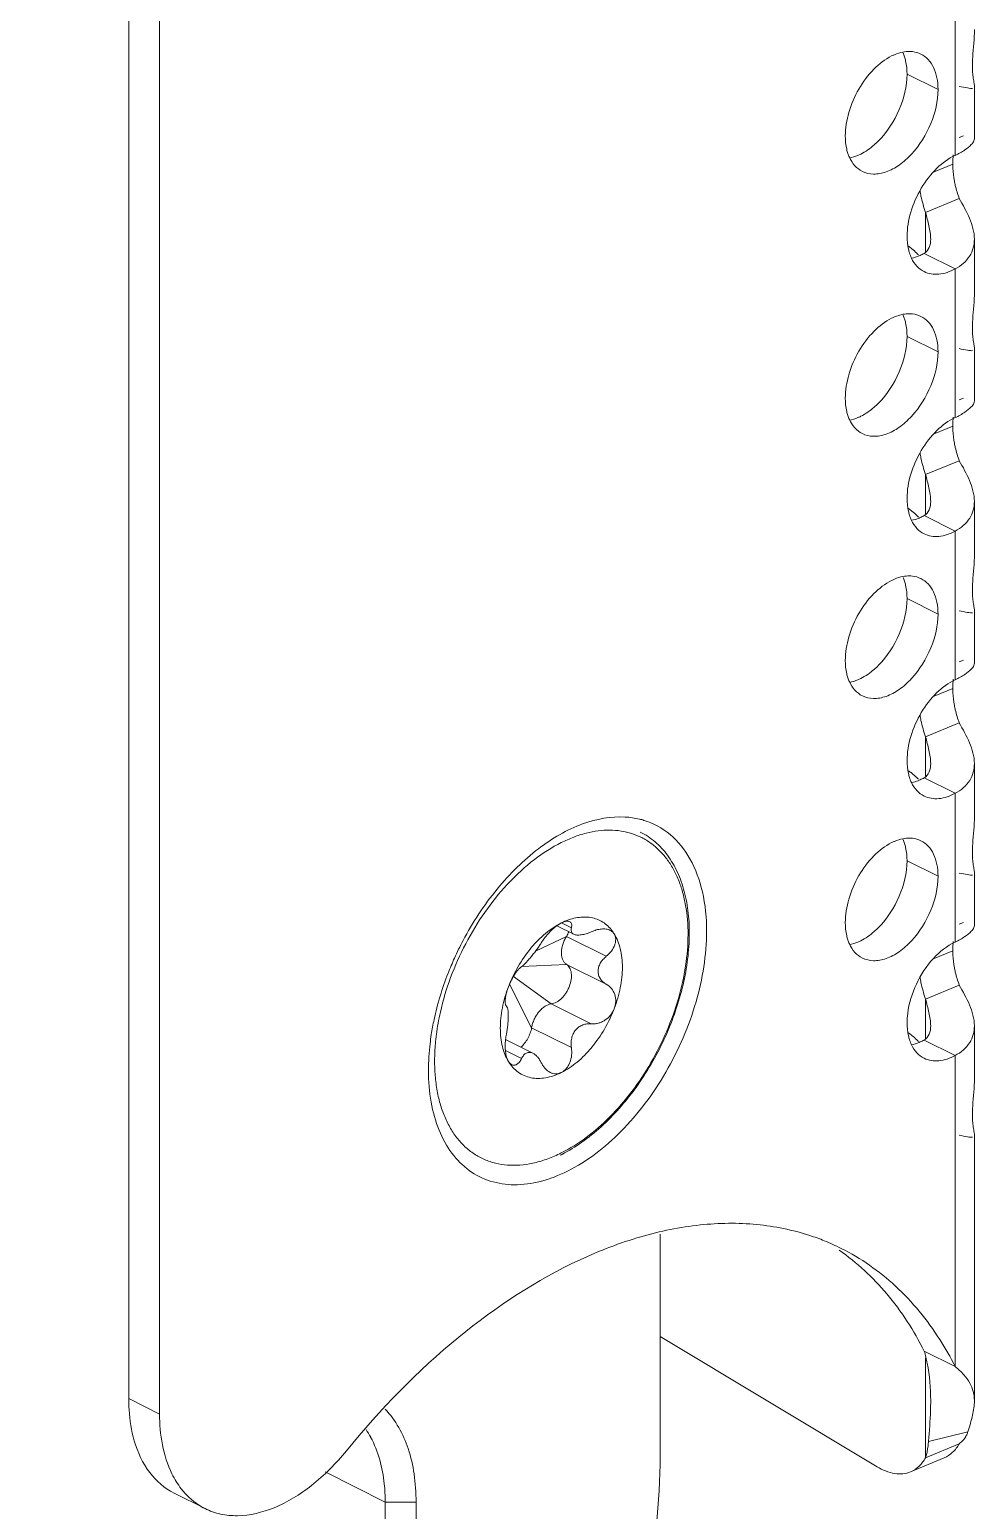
# Model space of a CAD drawing. Header units: millimetres. Extents: x 0 to 2524, y 0 to 1785.
# Drawn here: x 1696.23 to 1713.52, y 673.69 to 700.8 of the extents above; entities that cross this region are included whole.
import ezdxf

# ---------------------------------------------------------------- set-up
doc = ezdxf.new("R2010")
doc.units = ezdxf.units.MM
doc.header["$LTSCALE"] = 0.1
doc.layers.get('0').update_dxf_attribs({"lineweight": 13})

msp = doc.modelspace()

# ---------------------------------------------------------------- linework, layer by layer
for p, q in [((1698.041, 805.537), (1698.041, 675.741)), ((1698.606, 805.254), (1698.606, 675.458)), ((1713.169, 701.221), (1713.169, 698.498)), ((1712.855, 699.703), (1712.289, 699.986)), ((1713.521, 698.804), (1713.521, 699.768)), ((1713.322, 698.857), (1713.244, 698.825)), ((1712.786, 698.199), (1713.124, 698.34)), ((1712.628, 697.455), (1713.244, 697.71)), ((1712.628, 697.455), (1712.628, 696.734)), ((1713.521, 696.001), (1713.521, 696.964)), ((1712.604, 696.704), (1713.169, 696.421)), ((1713.169, 696.421), (1713.169, 693.698)), ((1712.855, 694.903), (1712.289, 695.186)), ((1713.521, 694.004), (1713.521, 694.968)), ((1713.322, 694.057), (1713.244, 694.025)), ((1712.786, 693.399), (1713.124, 693.54)), ((1712.628, 692.655), (1713.244, 692.91)), ((1712.628, 692.655), (1712.628, 691.934)), ((1713.521, 691.201), (1713.521, 692.164)), ((1712.604, 691.904), (1713.169, 691.621)), ((1713.169, 691.621), (1713.169, 688.898)), ((1712.855, 690.103), (1712.289, 690.386)), ((1713.521, 689.204), (1713.521, 690.168)), ((1713.322, 689.257), (1713.244, 689.225)), ((1712.786, 688.599), (1713.124, 688.74)), ((1712.628, 687.855), (1713.244, 688.11)), ((1712.628, 687.855), (1712.628, 687.134)), ((1713.521, 686.401), (1713.521, 687.364)), ((1712.604, 687.104), (1713.169, 686.821)), ((1713.169, 686.821), (1713.169, 684.098)), ((1712.855, 685.303), (1712.289, 685.586)), ((1713.521, 684.404), (1713.521, 685.368)), ((1705.965, 684.449), (1706.145, 684.359)), ((1713.322, 684.457), (1713.244, 684.425)), ((1705.488, 683.931), (1706.054, 684.201)), ((1705.879, 684.396), (1706.187, 684.242)), ((1706.783, 683.837), (1706.054, 684.201)), ((1712.786, 683.799), (1713.124, 683.94)), ((1705.234, 683.649), (1706.054, 683.69)), ((1706.783, 683.326), (1706.054, 683.69)), ((1705.084, 683.467), (1705.777, 682.966)), ((1705.012, 683.325), (1705.416, 682.53)), ((1712.628, 683.055), (1713.244, 683.31)), ((1706.507, 682.602), (1705.777, 682.966)), ((1712.628, 683.055), (1712.628, 682.334)), ((1713.521, 681.601), (1713.521, 682.564)), ((1704.939, 682.312), (1705.44, 682.062)), ((1706.145, 682.166), (1705.416, 682.53)), ((1712.604, 682.304), (1713.169, 682.021)), ((1704.936, 682.112), (1705.232, 681.964)), ((1713.169, 682.021), (1713.169, 676.328)), ((1713.521, 675.703), (1713.521, 680.568)), ((1707.77, 674.696), (1707.77, 678.749)), ((1707.77, 676.88), (1711.74, 674.493)), ((1712.604, 676.611), (1713.169, 676.328)), ((1712.628, 676.483), (1712.628, 674.658)), ((1698.606, 675.458), (1698.041, 675.741)), ((1713.401, 675.131), (1712.681, 674.957)), ((1712.628, 674.658), (1713.244, 674.914)), ((1712.354, 674.401), (1712.969, 674.657)), ((1702.736, 673.847), (1701.636, 674.397)), ((1698.872, 674.01), (1699.438, 673.727)), ((1703.302, 673.847), (1702.736, 673.847)), ((1702.736, 672.461), (1702.736, 673.847)), ((1703.302, 672.461), (1703.302, 673.847))]:
    msp.add_line(p, q)
for centre, radius, start, end in [((1711.545, 700.074), 0.734, 18.2197, 24.1204), ((1711.902, 698.765), 0.734, 198.2197, 204.1204), ((1711.673, 695.935), 1.106, 50.367, 54.3428), ((1712.169, 697.492), 0.899, 290.9566, 296.3225), ((1712.134, 697.564), 0.98, 296.2789, 298.6255), ((1711.545, 695.274), 0.734, 18.2197, 24.1204), ((1711.902, 693.965), 0.734, 198.2197, 204.1204), ((1711.673, 691.135), 1.106, 50.367, 54.3428), ((1712.169, 692.692), 0.899, 290.9566, 296.3225), ((1712.134, 692.764), 0.98, 296.2789, 298.6255), ((1711.545, 690.474), 0.734, 18.2197, 24.1204), ((1711.902, 689.165), 0.734, 198.2197, 204.1204), ((1711.673, 686.335), 1.106, 50.367, 54.3428), ((1712.169, 687.892), 0.899, 290.9566, 296.3225), ((1712.134, 687.964), 0.98, 296.2789, 298.6255), ((1711.545, 685.674), 0.734, 18.2197, 24.1204), ((1708.223, 682.136), 4.436, 136.8569, 137.2018), ((1708.203, 682.155), 4.409, 136.6491, 136.8567), ((1705.499, 684.543), 0.651, 328.357, 336.8503), ((1709.372, 681.372), 5.893, 152.1624, 155.6252), ((1711.902, 684.365), 0.734, 198.2197, 204.1204), ((1708.105, 681.831), 4.469, 167.2653, 172.6499), ((1708.422, 681.653), 4.9, 167.9169, 171.1683), ((1707.766, 681.88), 4.127, 172.7272, 173.6698), ((1706.042, 682.184), 1.11, 168.1543, 173.3631), ((1711.673, 681.535), 1.106, 50.367, 54.3428), ((1712.169, 683.092), 0.899, 290.9566, 296.3225), ((1712.134, 683.164), 0.98, 296.2789, 298.6255), ((1704.792, 682.575), 2.612, 295.7587, 296.5663), ((1704.711, 682.653), 2.748, 296.5666, 297.3727), ((1709.181, 674.676), 4.263, 68.0665, 71.8701), ((1709.2, 674.724), 4.211, 63.4471, 68.0639), ((1708.048, 673.737), 5.74, 26.831, 32.542), ((1701.024, 674.247), 1.647, 28.5922, 34.2313)]:
    msp.add_arc(centre, radius, start, end)
for points, knots in [([(1713.486, 700.14), (1713.486, 700.192), (1713.495, 700.413), (1713.521, 700.633), (1713.521, 700.801)], [0, 0, 0, 0, 0.237193, 1, 1, 1, 1]), ([(1711.158, 698.854), (1711.158, 698.999), (1711.208, 699.3), (1711.389, 699.719), (1711.655, 700.077), (1711.886, 700.257), (1712.006, 700.318)], [0, 0, 0, 0, 0.246793, 0.511785, 0.770324, 1, 1, 1, 1]), ([(1712.006, 700.318), (1712.024, 700.326), (1712.09, 700.357), (1712.161, 700.38), (1712.214, 700.39)], [0, 0, 0, 0, 0.262139, 1, 1, 1, 1]), ([(1712.242, 700.304), (1712.25, 700.28), (1712.279, 700.176), (1712.289, 700.068), (1712.289, 699.986)], [0, 0, 0, 0, 0.236044, 1, 1, 1, 1]), ([(1712.331, 700.401), (1712.35, 700.401), (1712.423, 700.396), (1712.495, 700.376), (1712.543, 700.352)], [0, 0, 0, 0, 0.258002, 1, 1, 1, 1]), ([(1712.543, 700.352), (1712.592, 700.327), (1712.685, 700.257), (1712.784, 700.105), (1712.843, 699.914), (1712.855, 699.776), (1712.855, 699.703)], [0, 0, 0, 0, 0.217068, 0.45034, 0.710765, 1, 1, 1, 1]), ([(1712.289, 699.986), (1712.289, 699.764), (1712.178, 699.313), (1711.927, 698.926), (1711.765, 698.764)], [0, 0, 0, 0, 0.491316, 1, 1, 1, 1]), ([(1713.497, 699.941), (1713.495, 699.956), (1713.488, 700.022), (1713.486, 700.088), (1713.486, 700.14)], [0, 0, 0, 0, 0.219661, 1, 1, 1, 1]), ([(1713.521, 699.768), (1713.521, 699.79), (1713.51, 699.848), (1713.501, 699.905), (1713.497, 699.941)], [0, 0, 0, 0, 0.382509, 1, 1, 1, 1]), ([(1712.855, 699.703), (1712.855, 699.491), (1712.752, 699.059), (1712.466, 698.596), (1712.159, 698.318), (1711.92, 698.188), (1711.682, 698.14), (1711.532, 698.174), (1711.47, 698.205)], [0, 0, 0, 0, 0.274468, 0.560721, 0.691896, 0.808258, 0.909282, 1, 1, 1, 1]), ([(1713.244, 699.761), (1713.294, 699.752), (1713.362, 699.738), (1713.443, 699.725), (1713.474, 699.723), (1713.486, 699.724)], [0, 0, 0, 0, 0.627779, 0.846242, 1, 1, 1, 1]), ([(1711.205, 698.536), (1711.197, 698.56), (1711.168, 698.664), (1711.158, 698.772), (1711.158, 698.854)], [0, 0, 0, 0, 0.236044, 1, 1, 1, 1]), ([(1711.765, 698.764), (1711.74, 698.738), (1711.642, 698.646), (1711.53, 698.566), (1711.441, 698.522)], [0, 0, 0, 0, 0.26501, 1, 1, 1, 1]), ([(1713.169, 698.498), (1713.231, 698.528), (1713.336, 698.585), (1713.431, 698.658), (1713.465, 698.696)], [0, 0, 0, 0, 0.574483, 1, 1, 1, 1]), ([(1713.465, 698.696), (1713.474, 698.705), (1713.5, 698.736), (1713.521, 698.776), (1713.521, 698.804)], [0, 0, 0, 0, 0.31711, 1, 1, 1, 1]), ([(1711.47, 698.205), (1711.419, 698.231), (1711.322, 698.306), (1711.258, 698.409), (1711.232, 698.465)], [0, 0, 0, 0, 0.48052, 1, 1, 1, 1]), ([(1711.441, 698.522), (1711.423, 698.513), (1711.357, 698.483), (1711.286, 698.46), (1711.233, 698.45)], [0, 0, 0, 0, 0.262139, 1, 1, 1, 1]), ([(1712.289, 697.02), (1712.289, 697.168), (1712.342, 697.477), (1712.531, 697.904), (1712.807, 698.264), (1713.045, 698.442), (1713.169, 698.498)], [0, 0, 0, 0, 0.248099, 0.514242, 0.772559, 1, 1, 1, 1]), ([(1713.135, 698.508), (1713.133, 698.494), (1713.126, 698.438), (1713.124, 698.382), (1713.124, 698.34)], [0, 0, 0, 0, 0.242513, 1, 1, 1, 1]), ([(1713.124, 698.34), (1713.124, 698.315), (1713.127, 698.21), (1713.14, 698.106), (1713.155, 698.028)], [0, 0, 0, 0, 0.239961, 1, 1, 1, 1]), ([(1713.155, 698.028), (1713.16, 698.001), (1713.183, 697.894), (1713.215, 697.788), (1713.244, 697.71)], [0, 0, 0, 0, 0.246091, 1, 1, 1, 1]), ([(1712.526, 697.853), (1712.531, 697.82), (1712.555, 697.685), (1712.593, 697.552), (1712.628, 697.455)], [0, 0, 0, 0, 0.244005, 1, 1, 1, 1]), ([(1712.628, 697.455), (1712.648, 697.373), (1712.691, 697.213), (1712.721, 697.047), (1712.721, 696.964)], [0, 0, 0, 0, 0.502064, 1, 1, 1, 1]), ([(1713.244, 697.71), (1713.311, 697.592), (1713.443, 697.361), (1713.521, 697.095), (1713.521, 696.964)], [0, 0, 0, 0, 0.50981, 1, 1, 1, 1]), ([(1712.333, 696.712), (1712.326, 696.735), (1712.299, 696.836), (1712.289, 696.94), (1712.289, 697.02)], [0, 0, 0, 0, 0.236269, 1, 1, 1, 1]), ([(1712.721, 696.964), (1712.721, 696.913), (1712.71, 696.812), (1712.644, 696.728), (1712.604, 696.704)], [0, 0, 0, 0, 0.524271, 1, 1, 1, 1]), ([(1713.521, 696.964), (1713.521, 696.911), (1713.507, 696.803), (1713.416, 696.593), (1713.274, 696.476), (1713.169, 696.421)], [0, 0, 0, 0, 0.237388, 0.476044, 1, 1, 1, 1]), ([(1712.495, 696.678), (1712.486, 696.688), (1712.449, 696.726), (1712.409, 696.762), (1712.379, 696.787)], [0, 0, 0, 0, 0.256816, 1, 1, 1, 1]), ([(1712.601, 696.371), (1712.552, 696.395), (1712.459, 696.466), (1712.396, 696.563), (1712.371, 696.617)], [0, 0, 0, 0, 0.482086, 1, 1, 1, 1]), ([(1713.169, 696.421), (1713.077, 696.371), (1712.887, 696.3), (1712.682, 696.33), (1712.601, 696.371)], [0, 0, 0, 0, 0.53926, 1, 1, 1, 1]), ([(1713.486, 695.34), (1713.486, 695.392), (1713.495, 695.613), (1713.521, 695.833), (1713.521, 696.001)], [0, 0, 0, 0, 0.237193, 1, 1, 1, 1]), ([(1712.006, 695.518), (1712.024, 695.526), (1712.09, 695.557), (1712.161, 695.58), (1712.214, 695.59)], [0, 0, 0, 0, 0.262139, 1, 1, 1, 1]), ([(1712.331, 695.601), (1712.35, 695.601), (1712.423, 695.596), (1712.495, 695.576), (1712.543, 695.552)], [0, 0, 0, 0, 0.258002, 1, 1, 1, 1]), ([(1711.158, 694.054), (1711.158, 694.199), (1711.208, 694.5), (1711.389, 694.919), (1711.655, 695.277), (1711.886, 695.457), (1712.006, 695.518)], [0, 0, 0, 0, 0.246793, 0.511785, 0.770324, 1, 1, 1, 1]), ([(1712.242, 695.504), (1712.25, 695.48), (1712.279, 695.376), (1712.289, 695.268), (1712.289, 695.186)], [0, 0, 0, 0, 0.236044, 1, 1, 1, 1]), ([(1712.543, 695.552), (1712.592, 695.527), (1712.685, 695.457), (1712.784, 695.305), (1712.843, 695.114), (1712.855, 694.976), (1712.855, 694.903)], [0, 0, 0, 0, 0.217068, 0.45034, 0.710765, 1, 1, 1, 1]), ([(1713.497, 695.141), (1713.495, 695.156), (1713.488, 695.222), (1713.486, 695.288), (1713.486, 695.34)], [0, 0, 0, 0, 0.219661, 1, 1, 1, 1]), ([(1712.289, 695.186), (1712.289, 694.964), (1712.178, 694.513), (1711.927, 694.126), (1711.765, 693.964)], [0, 0, 0, 0, 0.491316, 1, 1, 1, 1]), ([(1713.521, 694.968), (1713.521, 694.99), (1713.51, 695.048), (1713.501, 695.105), (1713.497, 695.141)], [0, 0, 0, 0, 0.382509, 1, 1, 1, 1]), ([(1712.855, 694.903), (1712.855, 694.691), (1712.752, 694.259), (1712.466, 693.796), (1712.159, 693.518), (1711.92, 693.388), (1711.682, 693.34), (1711.532, 693.374), (1711.47, 693.405)], [0, 0, 0, 0, 0.274468, 0.560721, 0.691896, 0.808258, 0.909282, 1, 1, 1, 1]), ([(1713.244, 694.961), (1713.294, 694.952), (1713.362, 694.938), (1713.443, 694.925), (1713.474, 694.923), (1713.486, 694.924)], [0, 0, 0, 0, 0.627779, 0.846242, 1, 1, 1, 1]), ([(1711.205, 693.736), (1711.197, 693.76), (1711.168, 693.864), (1711.158, 693.972), (1711.158, 694.054)], [0, 0, 0, 0, 0.236044, 1, 1, 1, 1]), ([(1711.765, 693.964), (1711.74, 693.938), (1711.642, 693.846), (1711.53, 693.766), (1711.441, 693.722)], [0, 0, 0, 0, 0.26501, 1, 1, 1, 1]), ([(1713.465, 693.896), (1713.474, 693.905), (1713.5, 693.936), (1713.521, 693.976), (1713.521, 694.004)], [0, 0, 0, 0, 0.31711, 1, 1, 1, 1]), ([(1711.47, 693.405), (1711.419, 693.431), (1711.322, 693.506), (1711.258, 693.609), (1711.232, 693.665)], [0, 0, 0, 0, 0.48052, 1, 1, 1, 1]), ([(1711.441, 693.722), (1711.423, 693.713), (1711.357, 693.683), (1711.286, 693.66), (1711.233, 693.65)], [0, 0, 0, 0, 0.262139, 1, 1, 1, 1]), ([(1712.289, 692.22), (1712.289, 692.368), (1712.342, 692.677), (1712.531, 693.104), (1712.807, 693.464), (1713.045, 693.642), (1713.169, 693.698)], [0, 0, 0, 0, 0.248099, 0.514242, 0.772559, 1, 1, 1, 1]), ([(1713.135, 693.708), (1713.133, 693.694), (1713.126, 693.638), (1713.124, 693.582), (1713.124, 693.54)], [0, 0, 0, 0, 0.242513, 1, 1, 1, 1]), ([(1713.169, 693.698), (1713.231, 693.728), (1713.336, 693.785), (1713.431, 693.858), (1713.465, 693.896)], [0, 0, 0, 0, 0.574483, 1, 1, 1, 1]), ([(1713.124, 693.54), (1713.124, 693.515), (1713.127, 693.41), (1713.14, 693.306), (1713.155, 693.228)], [0, 0, 0, 0, 0.239961, 1, 1, 1, 1]), ([(1713.155, 693.228), (1713.16, 693.201), (1713.183, 693.094), (1713.215, 692.988), (1713.244, 692.91)], [0, 0, 0, 0, 0.246091, 1, 1, 1, 1]), ([(1712.526, 693.053), (1712.531, 693.02), (1712.555, 692.885), (1712.593, 692.752), (1712.628, 692.655)], [0, 0, 0, 0, 0.244005, 1, 1, 1, 1]), ([(1713.244, 692.91), (1713.311, 692.792), (1713.443, 692.561), (1713.521, 692.295), (1713.521, 692.164)], [0, 0, 0, 0, 0.50981, 1, 1, 1, 1]), ([(1712.628, 692.655), (1712.648, 692.573), (1712.691, 692.413), (1712.721, 692.247), (1712.721, 692.164)], [0, 0, 0, 0, 0.502064, 1, 1, 1, 1]), ([(1712.333, 691.912), (1712.326, 691.935), (1712.299, 692.036), (1712.289, 692.14), (1712.289, 692.22)], [0, 0, 0, 0, 0.236269, 1, 1, 1, 1]), ([(1712.721, 692.164), (1712.721, 692.113), (1712.71, 692.012), (1712.644, 691.928), (1712.604, 691.904)], [0, 0, 0, 0, 0.524271, 1, 1, 1, 1]), ([(1713.521, 692.164), (1713.521, 692.111), (1713.507, 692.003), (1713.416, 691.793), (1713.274, 691.676), (1713.169, 691.621)], [0, 0, 0, 0, 0.237388, 0.476044, 1, 1, 1, 1]), ([(1712.601, 691.571), (1712.552, 691.595), (1712.459, 691.666), (1712.396, 691.763), (1712.371, 691.817)], [0, 0, 0, 0, 0.482086, 1, 1, 1, 1]), ([(1712.495, 691.878), (1712.486, 691.888), (1712.449, 691.926), (1712.409, 691.962), (1712.379, 691.987)], [0, 0, 0, 0, 0.256816, 1, 1, 1, 1]), ([(1713.169, 691.621), (1713.077, 691.571), (1712.887, 691.5), (1712.682, 691.53), (1712.601, 691.571)], [0, 0, 0, 0, 0.53926, 1, 1, 1, 1]), ([(1713.486, 690.54), (1713.486, 690.592), (1713.495, 690.813), (1713.521, 691.033), (1713.521, 691.201)], [0, 0, 0, 0, 0.237193, 1, 1, 1, 1]), ([(1711.158, 689.254), (1711.158, 689.399), (1711.208, 689.7), (1711.389, 690.119), (1711.655, 690.477), (1711.886, 690.657), (1712.006, 690.718)], [0, 0, 0, 0, 0.246793, 0.511785, 0.770324, 1, 1, 1, 1]), ([(1712.006, 690.718), (1712.024, 690.726), (1712.09, 690.757), (1712.161, 690.78), (1712.214, 690.79)], [0, 0, 0, 0, 0.262139, 1, 1, 1, 1]), ([(1712.242, 690.704), (1712.25, 690.68), (1712.279, 690.576), (1712.289, 690.468), (1712.289, 690.386)], [0, 0, 0, 0, 0.236044, 1, 1, 1, 1]), ([(1712.331, 690.801), (1712.35, 690.801), (1712.423, 690.796), (1712.495, 690.776), (1712.543, 690.752)], [0, 0, 0, 0, 0.258002, 1, 1, 1, 1]), ([(1712.543, 690.752), (1712.592, 690.727), (1712.685, 690.657), (1712.784, 690.505), (1712.843, 690.314), (1712.855, 690.176), (1712.855, 690.103)], [0, 0, 0, 0, 0.217068, 0.45034, 0.710765, 1, 1, 1, 1]), ([(1713.497, 690.341), (1713.495, 690.356), (1713.488, 690.422), (1713.486, 690.488), (1713.486, 690.54)], [0, 0, 0, 0, 0.219661, 1, 1, 1, 1]), ([(1712.289, 690.386), (1712.289, 690.164), (1712.178, 689.713), (1711.927, 689.326), (1711.765, 689.164)], [0, 0, 0, 0, 0.491316, 1, 1, 1, 1]), ([(1713.244, 690.161), (1713.294, 690.152), (1713.362, 690.138), (1713.443, 690.125), (1713.474, 690.123), (1713.486, 690.124)], [0, 0, 0, 0, 0.627779, 0.846242, 1, 1, 1, 1]), ([(1713.521, 690.168), (1713.521, 690.19), (1713.51, 690.248), (1713.501, 690.305), (1713.497, 690.341)], [0, 0, 0, 0, 0.382509, 1, 1, 1, 1]), ([(1712.855, 690.103), (1712.855, 689.891), (1712.752, 689.459), (1712.466, 688.996), (1712.159, 688.718), (1711.92, 688.588), (1711.682, 688.54), (1711.532, 688.574), (1711.47, 688.605)], [0, 0, 0, 0, 0.274468, 0.560721, 0.691896, 0.808258, 0.909282, 1, 1, 1, 1]), ([(1711.205, 688.936), (1711.197, 688.96), (1711.168, 689.064), (1711.158, 689.172), (1711.158, 689.254)], [0, 0, 0, 0, 0.236044, 1, 1, 1, 1]), ([(1711.765, 689.164), (1711.74, 689.138), (1711.642, 689.046), (1711.53, 688.966), (1711.441, 688.922)], [0, 0, 0, 0, 0.26501, 1, 1, 1, 1]), ([(1713.169, 688.898), (1713.231, 688.928), (1713.336, 688.985), (1713.431, 689.058), (1713.465, 689.096)], [0, 0, 0, 0, 0.574483, 1, 1, 1, 1]), ([(1713.465, 689.096), (1713.474, 689.105), (1713.5, 689.136), (1713.521, 689.176), (1713.521, 689.204)], [0, 0, 0, 0, 0.31711, 1, 1, 1, 1]), ([(1711.47, 688.605), (1711.419, 688.631), (1711.322, 688.706), (1711.258, 688.809), (1711.232, 688.865)], [0, 0, 0, 0, 0.48052, 1, 1, 1, 1]), ([(1711.441, 688.922), (1711.423, 688.913), (1711.357, 688.883), (1711.286, 688.86), (1711.233, 688.85)], [0, 0, 0, 0, 0.262139, 1, 1, 1, 1]), ([(1712.289, 687.42), (1712.289, 687.568), (1712.342, 687.877), (1712.531, 688.304), (1712.807, 688.664), (1713.045, 688.842), (1713.169, 688.898)], [0, 0, 0, 0, 0.248099, 0.514242, 0.772559, 1, 1, 1, 1]), ([(1713.135, 688.908), (1713.133, 688.894), (1713.126, 688.838), (1713.124, 688.782), (1713.124, 688.74)], [0, 0, 0, 0, 0.242513, 1, 1, 1, 1]), ([(1713.124, 688.74), (1713.124, 688.715), (1713.127, 688.61), (1713.14, 688.506), (1713.155, 688.428)], [0, 0, 0, 0, 0.239961, 1, 1, 1, 1]), ([(1712.526, 688.253), (1712.531, 688.22), (1712.555, 688.085), (1712.593, 687.952), (1712.628, 687.855)], [0, 0, 0, 0, 0.244005, 1, 1, 1, 1]), ([(1713.155, 688.428), (1713.16, 688.401), (1713.183, 688.294), (1713.215, 688.188), (1713.244, 688.11)], [0, 0, 0, 0, 0.246091, 1, 1, 1, 1]), ([(1713.244, 688.11), (1713.311, 687.992), (1713.443, 687.761), (1713.521, 687.495), (1713.521, 687.364)], [0, 0, 0, 0, 0.50981, 1, 1, 1, 1]), ([(1712.628, 687.855), (1712.648, 687.773), (1712.691, 687.613), (1712.721, 687.447), (1712.721, 687.364)], [0, 0, 0, 0, 0.502064, 1, 1, 1, 1]), ([(1712.333, 687.112), (1712.326, 687.135), (1712.299, 687.236), (1712.289, 687.34), (1712.289, 687.42)], [0, 0, 0, 0, 0.236269, 1, 1, 1, 1]), ([(1712.495, 687.078), (1712.486, 687.088), (1712.449, 687.126), (1712.409, 687.162), (1712.379, 687.187)], [0, 0, 0, 0, 0.256816, 1, 1, 1, 1]), ([(1712.721, 687.364), (1712.721, 687.313), (1712.71, 687.212), (1712.644, 687.128), (1712.604, 687.104)], [0, 0, 0, 0, 0.524271, 1, 1, 1, 1]), ([(1713.521, 687.364), (1713.521, 687.311), (1713.507, 687.203), (1713.416, 686.993), (1713.274, 686.876), (1713.169, 686.821)], [0, 0, 0, 0, 0.237388, 0.476044, 1, 1, 1, 1]), ([(1712.601, 686.771), (1712.552, 686.795), (1712.459, 686.866), (1712.396, 686.963), (1712.371, 687.017)], [0, 0, 0, 0, 0.482086, 1, 1, 1, 1]), ([(1713.169, 686.821), (1713.077, 686.771), (1712.887, 686.7), (1712.682, 686.73), (1712.601, 686.771)], [0, 0, 0, 0, 0.53926, 1, 1, 1, 1]), ([(1707.131, 686.387), (1706.868, 686.403), (1706.286, 686.29), (1705.638, 685.904), (1705.138, 685.469), (1704.646, 684.928), (1704.337, 684.458), (1704.161, 684.124)], [0, 0, 0, 0, 0.202472, 0.43997, 0.571758, 0.710362, 1, 1, 1, 1]), ([(1707.472, 686.326), (1707.445, 686.335), (1707.333, 686.365), (1707.218, 686.382), (1707.131, 686.387)], [0, 0, 0, 0, 0.246507, 1, 1, 1, 1]), ([(1713.486, 685.74), (1713.486, 685.792), (1713.495, 686.013), (1713.521, 686.233), (1713.521, 686.401)], [0, 0, 0, 0, 0.237193, 1, 1, 1, 1]), ([(1705.96, 680.238), (1706.119, 680.318), (1706.434, 680.516), (1706.866, 680.897), (1707.264, 681.359), (1707.613, 681.886), (1707.899, 682.458), (1708.113, 683.052), (1708.247, 683.648), (1708.294, 684.223), (1708.26, 684.678), (1708.185, 685.01), (1708.109, 685.235), (1708.012, 685.44), (1707.894, 685.622), (1707.758, 685.779), (1707.604, 685.911), (1707.434, 686.015), (1707.249, 686.09), (1707.052, 686.136), (1706.845, 686.152), (1706.63, 686.138), (1706.408, 686.094), (1706.182, 686.022), (1706.034, 685.956), (1705.96, 685.919)], [0, 0, 0, 0, 0.063241, 0.131774, 0.204508, 0.279927, 0.356282, 0.431748, 0.50457, 0.573228, 0.636611, 0.666177, 0.694306, 0.721076, 0.74663, 0.771184, 0.795021, 0.818481, 0.84193, 0.86574, 0.89025, 0.915747, 0.942449, 0.970512, 1, 1, 1, 1]), ([(1707.406, 686.112), (1707.455, 686.088), (1707.549, 686.033), (1707.68, 685.934), (1707.8, 685.818), (1707.946, 685.64), (1708.098, 685.377), (1708.224, 685.017), (1708.295, 684.615), (1708.311, 684.18), (1708.272, 683.721), (1708.18, 683.249), (1708.037, 682.774), (1707.845, 682.307), (1707.61, 681.857), (1707.336, 681.436), (1707.03, 681.052), (1706.698, 680.715), (1706.348, 680.431), (1706.099, 680.277), (1705.974, 680.212)], [0, 0, 0, 0, 0.023063, 0.04631, 0.06992, 0.094056, 0.144396, 0.198261, 0.256079, 0.317866, 0.383294, 0.451767, 0.522485, 0.594517, 0.666857, 0.738481, 0.808406, 0.875747, 0.939774, 1, 1, 1, 1]), ([(1708.619, 684.295), (1708.619, 684.538), (1708.576, 684.998), (1708.355, 685.617), (1707.984, 686.089), (1707.646, 686.273), (1707.472, 686.326)], [0, 0, 0, 0, 0.292351, 0.551075, 0.781677, 1, 1, 1, 1]), ([(1705.96, 685.919), (1705.786, 685.832), (1705.443, 685.611), (1705.142, 685.335), (1704.997, 685.181)], [0, 0, 0, 0, 0.478577, 1, 1, 1, 1]), ([(1711.158, 684.454), (1711.158, 684.599), (1711.208, 684.9), (1711.389, 685.319), (1711.655, 685.677), (1711.886, 685.857), (1712.006, 685.918)], [0, 0, 0, 0, 0.246793, 0.511785, 0.770324, 1, 1, 1, 1]), ([(1712.006, 685.918), (1712.024, 685.926), (1712.09, 685.957), (1712.161, 685.98), (1712.214, 685.99)], [0, 0, 0, 0, 0.262139, 1, 1, 1, 1]), ([(1712.242, 685.904), (1712.25, 685.88), (1712.279, 685.776), (1712.289, 685.668), (1712.289, 685.586)], [0, 0, 0, 0, 0.236044, 1, 1, 1, 1]), ([(1712.331, 686.001), (1712.35, 686.001), (1712.423, 685.996), (1712.495, 685.976), (1712.543, 685.952)], [0, 0, 0, 0, 0.258002, 1, 1, 1, 1]), ([(1712.543, 685.952), (1712.592, 685.927), (1712.685, 685.857), (1712.784, 685.705), (1712.843, 685.514), (1712.855, 685.376), (1712.855, 685.303)], [0, 0, 0, 0, 0.217068, 0.45034, 0.710765, 1, 1, 1, 1]), ([(1712.289, 685.586), (1712.289, 685.364), (1712.178, 684.913), (1711.927, 684.526), (1711.765, 684.364)], [0, 0, 0, 0, 0.491316, 1, 1, 1, 1]), ([(1713.497, 685.541), (1713.495, 685.556), (1713.488, 685.622), (1713.486, 685.688), (1713.486, 685.74)], [0, 0, 0, 0, 0.219661, 1, 1, 1, 1]), ([(1713.521, 685.368), (1713.521, 685.39), (1713.51, 685.448), (1713.501, 685.505), (1713.497, 685.541)], [0, 0, 0, 0, 0.382509, 1, 1, 1, 1]), ([(1712.855, 685.303), (1712.855, 685.091), (1712.752, 684.659), (1712.466, 684.196), (1712.159, 683.918), (1711.92, 683.788), (1711.682, 683.74), (1711.532, 683.774), (1711.47, 683.805)], [0, 0, 0, 0, 0.274468, 0.560721, 0.691896, 0.808258, 0.909282, 1, 1, 1, 1]), ([(1713.244, 685.361), (1713.294, 685.352), (1713.362, 685.338), (1713.443, 685.325), (1713.474, 685.323), (1713.486, 685.324)], [0, 0, 0, 0, 0.627779, 0.846242, 1, 1, 1, 1]), ([(1704.968, 685.15), (1704.82, 684.99), (1704.543, 684.644), (1704.196, 684.072), (1703.923, 683.459), (1703.794, 683.031), (1703.746, 682.816)], [0, 0, 0, 0, 0.245225, 0.498052, 0.751876, 1, 1, 1, 1]), ([(1704.993, 683.279), (1705.042, 683.408), (1705.16, 683.655), (1705.352, 683.934), (1705.529, 684.129), (1705.708, 684.294), (1705.857, 684.395), (1705.96, 684.447)], [0, 0, 0, 0, 0.266469, 0.52857, 0.654734, 0.775979, 1, 1, 1, 1]), ([(1705.96, 684.447), (1705.954, 684.444), (1705.925, 684.429), (1705.899, 684.411), (1705.879, 684.397)], [0, 0, 0, 0, 0.234927, 1, 1, 1, 1]), ([(1705.96, 684.447), (1706.003, 684.469), (1706.089, 684.506), (1706.221, 684.543), (1706.349, 684.559), (1706.471, 684.555), (1706.587, 684.529), (1706.694, 684.482), (1706.791, 684.414), (1706.846, 684.358), (1706.871, 684.327)], [0, 0, 0, 0, 0.144645, 0.280861, 0.409257, 0.531246, 0.64878, 0.764294, 0.880481, 1, 1, 1, 1]), ([(1706.114, 684.471), (1706.095, 684.481), (1706.056, 684.481), (1706.005, 684.467), (1705.975, 684.455), (1705.96, 684.447)], [0, 0, 0, 0, 0.40803, 0.680553, 1, 1, 1, 1]), ([(1706.145, 684.359), (1706.148, 684.371), (1706.152, 684.395), (1706.15, 684.428), (1706.138, 684.455), (1706.123, 684.467), (1706.114, 684.471)], [0, 0, 0, 0, 0.302973, 0.559278, 0.782364, 1, 1, 1, 1]), ([(1711.205, 684.136), (1711.197, 684.16), (1711.168, 684.264), (1711.158, 684.372), (1711.158, 684.454)], [0, 0, 0, 0, 0.236044, 1, 1, 1, 1]), ([(1703.528, 681.749), (1703.528, 681.554), (1703.556, 681.18), (1703.697, 680.662), (1703.932, 680.229), (1704.255, 679.901), (1704.656, 679.699), (1705.112, 679.633), (1705.598, 679.701), (1706.294, 679.974), (1707.127, 680.627), (1707.926, 681.701), (1708.469, 682.957), (1708.619, 683.86), (1708.619, 684.295)], [0, 0, 0, 0, 0.063484, 0.121269, 0.173586, 0.221944, 0.268804, 0.31709, 0.369295, 0.426889, 0.558517, 0.70669, 0.858545, 1, 1, 1, 1]), ([(1705.879, 684.397), (1705.85, 684.376), (1705.793, 684.329), (1705.716, 684.251), (1705.649, 684.168), (1705.61, 684.111), (1705.593, 684.083)], [0, 0, 0, 0, 0.253068, 0.515257, 0.769062, 1, 1, 1, 1]), ([(1706.054, 684.201), (1706.039, 684.178), (1706.013, 684.129), (1705.984, 684.053), (1705.966, 683.976), (1705.96, 683.902), (1705.965, 683.833), (1705.983, 683.773), (1706.012, 683.724), (1706.039, 683.699), (1706.054, 683.69)], [0, 0, 0, 0, 0.14861, 0.296006, 0.438343, 0.572314, 0.695403, 0.806673, 0.907025, 1, 1, 1, 1]), ([(1706.145, 684.359), (1706.142, 684.347), (1706.138, 684.324), (1706.141, 684.295), (1706.15, 684.275), (1706.163, 684.257), (1706.177, 684.247), (1706.187, 684.242)], [0, 0, 0, 0, 0.278145, 0.52125, 0.63613, 0.751475, 1, 1, 1, 1]), ([(1706.187, 684.242), (1706.205, 684.233), (1706.238, 684.226), (1706.285, 684.226), (1706.341, 684.231), (1706.417, 684.248), (1706.476, 684.271), (1706.507, 684.284)], [0, 0, 0, 0, 0.185839, 0.298897, 0.42385, 0.700726, 1, 1, 1, 1]), ([(1706.855, 684.312), (1706.832, 684.324), (1706.778, 684.339), (1706.691, 684.339), (1706.598, 684.321), (1706.537, 684.298), (1706.507, 684.284)], [0, 0, 0, 0, 0.215877, 0.456541, 0.720126, 1, 1, 1, 1]), ([(1706.783, 683.837), (1706.817, 683.865), (1706.879, 683.928), (1706.932, 684.022), (1706.953, 684.099), (1706.957, 684.152), (1706.949, 684.203), (1706.936, 684.233), (1706.928, 684.247)], [0, 0, 0, 0, 0.288321, 0.555275, 0.677724, 0.791819, 0.898479, 1, 1, 1, 1]), ([(1706.928, 684.247), (1706.919, 684.261), (1706.898, 684.286), (1706.87, 684.305), (1706.855, 684.312)], [0, 0, 0, 0, 0.492367, 1, 1, 1, 1]), ([(1706.871, 684.327), (1706.876, 684.321), (1706.896, 684.295), (1706.915, 684.268), (1706.928, 684.247)], [0, 0, 0, 0, 0.246524, 1, 1, 1, 1]), ([(1706.928, 684.247), (1706.98, 684.163), (1707.036, 684.017), (1707.072, 683.808), (1707.081, 683.634), (1707.071, 683.451), (1707.032, 683.195), (1706.976, 683.003), (1706.928, 682.878)], [0, 0, 0, 0, 0.209806, 0.325868, 0.449235, 0.579369, 0.715368, 1, 1, 1, 1]), ([(1711.765, 684.364), (1711.74, 684.338), (1711.642, 684.246), (1711.53, 684.166), (1711.441, 684.122)], [0, 0, 0, 0, 0.26501, 1, 1, 1, 1]), ([(1713.169, 684.098), (1713.231, 684.128), (1713.336, 684.185), (1713.431, 684.258), (1713.465, 684.296)], [0, 0, 0, 0, 0.574483, 1, 1, 1, 1]), ([(1713.465, 684.296), (1713.474, 684.305), (1713.5, 684.336), (1713.521, 684.376), (1713.521, 684.404)], [0, 0, 0, 0, 0.31711, 1, 1, 1, 1]), ([(1705.593, 684.083), (1705.58, 684.062), (1705.552, 684.018), (1705.505, 683.952), (1705.453, 683.886), (1705.401, 683.821), (1705.351, 683.762), (1705.306, 683.713), (1705.268, 683.674), (1705.243, 683.654), (1705.232, 683.647)], [0, 0, 0, 0, 0.131444, 0.275089, 0.425559, 0.57481, 0.713177, 0.832531, 0.928479, 1, 1, 1, 1]), ([(1711.47, 683.805), (1711.419, 683.831), (1711.322, 683.906), (1711.258, 684.009), (1711.232, 684.065)], [0, 0, 0, 0, 0.48052, 1, 1, 1, 1]), ([(1711.441, 684.122), (1711.423, 684.113), (1711.357, 684.083), (1711.286, 684.06), (1711.233, 684.05)], [0, 0, 0, 0, 0.262139, 1, 1, 1, 1]), ([(1712.459, 683.329), (1712.539, 683.5), (1712.735, 683.8), (1713.019, 684.03), (1713.169, 684.098)], [0, 0, 0, 0, 0.532478, 1, 1, 1, 1]), ([(1713.135, 684.108), (1713.133, 684.094), (1713.126, 684.038), (1713.124, 683.982), (1713.124, 683.94)], [0, 0, 0, 0, 0.242513, 1, 1, 1, 1]), ([(1713.124, 683.94), (1713.124, 683.915), (1713.127, 683.81), (1713.14, 683.706), (1713.155, 683.628)], [0, 0, 0, 0, 0.239961, 1, 1, 1, 1]), ([(1704.005, 683.804), (1703.963, 683.713), (1703.809, 683.348), (1703.693, 682.968), (1703.631, 682.679)], [0, 0, 0, 0, 0.254138, 1, 1, 1, 1]), ([(1705.232, 683.647), (1705.223, 683.641), (1705.204, 683.626), (1705.176, 683.598), (1705.145, 683.561), (1705.1, 683.498), (1705.046, 683.404), (1705.009, 683.323), (1704.993, 683.279)], [0, 0, 0, 0, 0.071646, 0.162349, 0.271296, 0.396849, 0.686239, 1, 1, 1, 1]), ([(1706.054, 683.69), (1706.066, 683.683), (1706.088, 683.664), (1706.114, 683.627), (1706.133, 683.582), (1706.144, 683.53), (1706.147, 683.474), (1706.14, 683.391), (1706.117, 683.307), (1706.081, 683.226), (1706.048, 683.168), (1706.009, 683.115), (1705.967, 683.067), (1705.921, 683.028), (1705.861, 682.988), (1705.81, 682.97), (1705.777, 682.966)], [0, 0, 0, 0, 0.045914, 0.094464, 0.147045, 0.204323, 0.266383, 0.332766, 0.474856, 0.548485, 0.622052, 0.694254, 0.763885, 0.829889, 0.891509, 1, 1, 1, 1]), ([(1706.783, 683.326), (1706.761, 683.338), (1706.721, 683.367), (1706.672, 683.424), (1706.64, 683.491), (1706.629, 683.565), (1706.64, 683.641), (1706.672, 683.714), (1706.721, 683.78), (1706.761, 683.819), (1706.783, 683.837)], [0, 0, 0, 0, 0.121633, 0.241239, 0.359826, 0.47933, 0.602195, 0.730086, 0.863077, 1, 1, 1, 1]), ([(1713.155, 683.628), (1713.16, 683.601), (1713.183, 683.494), (1713.215, 683.388), (1713.244, 683.31)], [0, 0, 0, 0, 0.246091, 1, 1, 1, 1]), ([(1712.526, 683.453), (1712.531, 683.42), (1712.555, 683.285), (1712.593, 683.152), (1712.628, 683.055)], [0, 0, 0, 0, 0.244005, 1, 1, 1, 1]), ([(1704.993, 681.911), (1704.941, 681.995), (1704.885, 682.141), (1704.849, 682.349), (1704.84, 682.523), (1704.85, 682.707), (1704.889, 682.963), (1704.945, 683.154), (1704.993, 683.279)], [0, 0, 0, 0, 0.209806, 0.325868, 0.449235, 0.579369, 0.715368, 1, 1, 1, 1]), ([(1704.993, 683.279), (1704.985, 683.258), (1704.97, 683.216), (1704.952, 683.154), (1704.94, 683.097), (1704.933, 683.046), (1704.931, 683.002), (1704.934, 682.971), (1704.939, 682.951), (1704.944, 682.936), (1704.95, 682.927), (1704.955, 682.923)], [0, 0, 0, 0, 0.184927, 0.359892, 0.519637, 0.660227, 0.778819, 0.874091, 0.913132, 0.946753, 1, 1, 1, 1]), ([(1706.928, 682.878), (1706.944, 682.921), (1706.963, 683.009), (1706.945, 683.14), (1706.883, 683.252), (1706.818, 683.305), (1706.783, 683.326)], [0, 0, 0, 0, 0.266179, 0.519401, 0.761306, 1, 1, 1, 1]), ([(1712.289, 682.62), (1712.289, 682.677), (1712.306, 682.921), (1712.38, 683.16), (1712.459, 683.329)], [0, 0, 0, 0, 0.235171, 1, 1, 1, 1]), ([(1713.244, 683.31), (1713.311, 683.192), (1713.443, 682.961), (1713.521, 682.695), (1713.521, 682.564)], [0, 0, 0, 0, 0.50981, 1, 1, 1, 1]), ([(1704.955, 682.923), (1704.958, 682.921), (1704.964, 682.914), (1704.971, 682.901), (1704.976, 682.884), (1704.983, 682.854), (1704.988, 682.806), (1704.99, 682.739), (1704.987, 682.662), (1704.979, 682.551), (1704.967, 682.467), (1704.955, 682.412)], [0, 0, 0, 0, 0.022297, 0.049768, 0.083602, 0.124467, 0.228286, 0.359821, 0.512267, 0.675665, 1, 1, 1, 1]), ([(1705.777, 682.966), (1705.736, 682.962), (1705.674, 682.935), (1705.602, 682.879), (1705.549, 682.823), (1705.502, 682.757), (1705.463, 682.685), (1705.433, 682.609), (1705.42, 682.556), (1705.416, 682.53)], [0, 0, 0, 0, 0.206989, 0.327292, 0.45652, 0.591934, 0.730079, 0.867284, 1, 1, 1, 1]), ([(1706.928, 682.878), (1706.879, 682.75), (1706.761, 682.503), (1706.568, 682.223), (1706.392, 682.028), (1706.213, 681.863), (1706.064, 681.762), (1705.96, 681.71)], [0, 0, 0, 0, 0.266469, 0.52857, 0.654734, 0.775979, 1, 1, 1, 1]), ([(1706.507, 682.602), (1706.528, 682.6), (1706.571, 682.6), (1706.635, 682.611), (1706.698, 682.633), (1706.777, 682.675), (1706.864, 682.754), (1706.911, 682.835), (1706.928, 682.878)], [0, 0, 0, 0, 0.118239, 0.238382, 0.360789, 0.485757, 0.741373, 1, 1, 1, 1]), ([(1712.628, 683.055), (1712.648, 682.973), (1712.691, 682.813), (1712.721, 682.647), (1712.721, 682.564)], [0, 0, 0, 0, 0.502064, 1, 1, 1, 1]), ([(1706.145, 682.166), (1706.141, 682.194), (1706.137, 682.251), (1706.147, 682.337), (1706.174, 682.418), (1706.218, 682.489), (1706.279, 682.546), (1706.351, 682.583), (1706.428, 682.603), (1706.481, 682.604), (1706.507, 682.602)], [0, 0, 0, 0, 0.130487, 0.260762, 0.389614, 0.516151, 0.640059, 0.761636, 0.881442, 1, 1, 1, 1]), ([(1712.333, 682.312), (1712.326, 682.335), (1712.299, 682.436), (1712.289, 682.54), (1712.289, 682.62)], [0, 0, 0, 0, 0.236269, 1, 1, 1, 1]), ([(1712.721, 682.564), (1712.721, 682.513), (1712.71, 682.412), (1712.644, 682.328), (1712.604, 682.304)], [0, 0, 0, 0, 0.524271, 1, 1, 1, 1]), ([(1713.521, 682.564), (1713.521, 682.511), (1713.507, 682.403), (1713.416, 682.193), (1713.274, 682.076), (1713.169, 682.021)], [0, 0, 0, 0, 0.237388, 0.476044, 1, 1, 1, 1]), ([(1703.58, 682.406), (1703.572, 682.35), (1703.542, 682.132), (1703.528, 681.913), (1703.528, 681.749)], [0, 0, 0, 0, 0.25705, 1, 1, 1, 1]), ([(1703.665, 682.335), (1703.642, 682.133), (1703.631, 681.832), (1703.671, 681.444), (1703.727, 681.178), (1703.807, 680.932), (1703.912, 680.711), (1704.04, 680.516), (1704.191, 680.349), (1704.362, 680.214), (1704.552, 680.111), (1704.758, 680.042), (1704.977, 680.009), (1705.207, 680.01), (1705.444, 680.046), (1705.688, 680.116), (1705.847, 680.183), (1705.927, 680.222)], [0, 0, 0, 0, 0.153799, 0.225728, 0.294072, 0.358841, 0.420226, 0.478614, 0.534598, 0.588965, 0.642646, 0.696641, 0.751918, 0.809326, 0.869528, 0.933004, 1, 1, 1, 1]), ([(1704.939, 682.313), (1704.935, 682.275), (1704.93, 682.2), (1704.935, 682.091), (1704.952, 682.007), (1704.973, 681.948), (1704.986, 681.922), (1704.993, 681.911)], [0, 0, 0, 0, 0.276182, 0.54578, 0.791698, 0.901256, 1, 1, 1, 1]), ([(1705.416, 682.53), (1705.411, 682.496), (1705.392, 682.428), (1705.349, 682.331), (1705.29, 682.244), (1705.243, 682.194), (1705.217, 682.172)], [0, 0, 0, 0, 0.248761, 0.505895, 0.759962, 1, 1, 1, 1]), ([(1712.495, 682.278), (1712.486, 682.288), (1712.449, 682.326), (1712.409, 682.362), (1712.379, 682.387)], [0, 0, 0, 0, 0.256816, 1, 1, 1, 1]), ([(1705.44, 682.062), (1705.43, 682.067), (1705.409, 682.075), (1705.378, 682.08), (1705.347, 682.078), (1705.319, 682.067), (1705.293, 682.049), (1705.26, 682.017), (1705.242, 681.986), (1705.232, 681.964)], [0, 0, 0, 0, 0.130021, 0.250254, 0.36461, 0.478191, 0.59587, 0.721149, 1, 1, 1, 1]), ([(1705.593, 681.89), (1705.583, 681.909), (1705.562, 681.945), (1705.526, 681.994), (1705.485, 682.034), (1705.455, 682.055), (1705.44, 682.062)], [0, 0, 0, 0, 0.27653, 0.538494, 0.780916, 1, 1, 1, 1]), ([(1705.96, 681.71), (1705.977, 681.719), (1706.01, 681.74), (1706.053, 681.783), (1706.089, 681.834), (1706.128, 681.914), (1706.154, 682.027), (1706.152, 682.12), (1706.145, 682.166)], [0, 0, 0, 0, 0.108731, 0.223443, 0.344114, 0.470091, 0.732258, 1, 1, 1, 1]), ([(1712.601, 681.971), (1712.552, 681.995), (1712.459, 682.066), (1712.396, 682.163), (1712.371, 682.217)], [0, 0, 0, 0, 0.482086, 1, 1, 1, 1]), ([(1713.169, 682.021), (1713.077, 681.971), (1712.887, 681.9), (1712.682, 681.93), (1712.601, 681.971)], [0, 0, 0, 0, 0.53926, 1, 1, 1, 1]), ([(1704.993, 681.911), (1704.997, 681.904), (1705.013, 681.881), (1705.034, 681.861), (1705.052, 681.852)], [0, 0, 0, 0, 0.280934, 1, 1, 1, 1]), ([(1705.96, 681.71), (1705.913, 681.687), (1705.819, 681.647), (1705.675, 681.609), (1705.535, 681.597), (1705.402, 681.61), (1705.279, 681.649), (1705.167, 681.713), (1705.069, 681.801), (1705.016, 681.872), (1704.993, 681.911)], [0, 0, 0, 0, 0.144318, 0.279395, 0.406129, 0.5264, 0.642785, 0.758402, 0.876539, 1, 1, 1, 1]), ([(1705.052, 681.852), (1705.059, 681.849), (1705.075, 681.843), (1705.1, 681.842), (1705.125, 681.847), (1705.149, 681.86), (1705.172, 681.878), (1705.203, 681.912), (1705.221, 681.942), (1705.232, 681.964)], [0, 0, 0, 0, 0.106118, 0.209091, 0.314796, 0.428119, 0.552249, 0.688883, 1, 1, 1, 1]), ([(1705.593, 681.89), (1705.603, 681.87), (1705.624, 681.833), (1705.674, 681.768), (1705.722, 681.729), (1705.757, 681.711)], [0, 0, 0, 0, 0.268396, 0.525466, 1, 1, 1, 1]), ([(1705.757, 681.711), (1705.773, 681.703), (1705.806, 681.691), (1705.858, 681.684), (1705.911, 681.69), (1705.944, 681.702), (1705.96, 681.71)], [0, 0, 0, 0, 0.252655, 0.499293, 0.746353, 1, 1, 1, 1]), ([(1713.486, 680.94), (1713.486, 680.992), (1713.495, 681.213), (1713.521, 681.433), (1713.521, 681.601)], [0, 0, 0, 0, 0.237193, 1, 1, 1, 1]), ([(1713.497, 680.741), (1713.495, 680.756), (1713.488, 680.822), (1713.486, 680.888), (1713.486, 680.94)], [0, 0, 0, 0, 0.219661, 1, 1, 1, 1]), ([(1713.521, 680.568), (1713.521, 680.59), (1713.51, 680.648), (1713.501, 680.705), (1713.497, 680.741)], [0, 0, 0, 0, 0.382509, 1, 1, 1, 1]), ([(1713.244, 680.561), (1713.294, 680.552), (1713.362, 680.538), (1713.443, 680.525), (1713.474, 680.523), (1713.486, 680.524)], [0, 0, 0, 0, 0.627779, 0.846242, 1, 1, 1, 1]), ([(1702.026, 674.786), (1702.642, 675.543), (1703.942, 676.88), (1705.841, 678.134), (1707.379, 678.725), (1708.474, 678.951), (1709.525, 678.965), (1710.194, 678.829), (1710.507, 678.727)], [0, 0, 0, 0, 0.296309, 0.562455, 0.682834, 0.794897, 0.899907, 1, 1, 1, 1]), ([(1711.082, 678.491), (1711.443, 678.31), (1712.131, 677.83), (1712.658, 677.181), (1712.886, 676.825)], [0, 0, 0, 0, 0.488093, 1, 1, 1, 1]), ([(1711.047, 678.457), (1711.37, 678.232), (1711.972, 677.673), (1712.415, 676.984), (1712.604, 676.611)], [0, 0, 0, 0, 0.484709, 1, 1, 1, 1]), ([(1712.604, 676.611), (1712.624, 676.537), (1712.696, 676.24), (1712.721, 675.932), (1712.721, 675.703)], [0, 0, 0, 0, 0.250882, 1, 1, 1, 1]), ([(1713.169, 676.328), (1713.225, 676.281), (1713.325, 676.188), (1713.441, 676.034), (1713.508, 675.871), (1713.521, 675.758), (1713.521, 675.703)], [0, 0, 0, 0, 0.296124, 0.548807, 0.775146, 1, 1, 1, 1]), ([(1698.041, 675.741), (1698.041, 675.673), (1698.049, 675.413), (1698.089, 675.154), (1698.142, 674.97)], [0, 0, 0, 0, 0.262892, 1, 1, 1, 1]), ([(1703.302, 673.847), (1703.302, 674.018), (1703.279, 674.35), (1703.146, 674.945), (1702.929, 675.347), (1702.735, 675.548)], [0, 0, 0, 0, 0.28182, 0.542589, 1, 1, 1, 1]), ([(1712.721, 675.703), (1712.721, 675.643), (1712.716, 675.394), (1712.697, 675.145), (1712.681, 674.957)], [0, 0, 0, 0, 0.242562, 1, 1, 1, 1]), ([(1713.521, 675.703), (1713.521, 675.613), (1713.489, 675.419), (1713.433, 675.232), (1713.401, 675.131)], [0, 0, 0, 0, 0.458757, 1, 1, 1, 1]), ([(1699.004, 674.088), (1698.938, 674.173), (1698.685, 674.586), (1698.606, 675.085), (1698.606, 675.458)], [0, 0, 0, 0, 0.22424, 1, 1, 1, 1]), ([(1698.142, 674.97), (1698.203, 674.762), (1698.376, 674.378), (1698.699, 674.097), (1698.872, 674.01)], [0, 0, 0, 0, 0.528499, 1, 1, 1, 1]), ([(1702.736, 673.847), (1702.736, 673.958), (1702.716, 674.365), (1702.612, 674.774), (1702.47, 675.035)], [0, 0, 0, 0, 0.27283, 1, 1, 1, 1]), ([(1712.681, 674.957), (1712.679, 674.93), (1712.668, 674.83), (1712.65, 674.73), (1712.628, 674.658)], [0, 0, 0, 0, 0.264782, 1, 1, 1, 1]), ([(1713.244, 674.914), (1713.256, 674.923), (1713.304, 674.96), (1713.344, 675.008), (1713.366, 675.048)], [0, 0, 0, 0, 0.254711, 1, 1, 1, 1]), ([(1713.366, 675.048), (1713.376, 675.067), (1713.389, 675.095), (1713.399, 675.124), (1713.401, 675.131)], [0, 0, 0, 0, 0.739397, 1, 1, 1, 1]), ([(1707.77, 674.696), (1707.77, 673.841), (1707.559, 672.066), (1706.741, 669.471), (1705.47, 667.002), (1703.838, 664.845), (1701.968, 663.16), (1700.254, 662.22), (1698.896, 661.855), (1697.944, 661.775), (1697.043, 661.885), (1696.485, 662.087), (1696.227, 662.216)], [0, 0, 0, 0, 0.132575, 0.274764, 0.420021, 0.561217, 0.691965, 0.807942, 0.860208, 0.909028, 0.955226, 1, 1, 1, 1]), ([(1702.026, 674.786), (1701.836, 674.553), (1701.435, 674.146), (1700.754, 673.721), (1700.157, 673.574), (1699.722, 673.615), (1699.528, 673.683), (1699.438, 673.727)], [0, 0, 0, 0, 0.300329, 0.566879, 0.795871, 0.899789, 1, 1, 1, 1]), ([(1712.969, 674.657), (1713.025, 674.681), (1713.134, 674.753), (1713.211, 674.856), (1713.244, 674.914)], [0, 0, 0, 0, 0.479671, 1, 1, 1, 1]), ([(1712.354, 674.401), (1712.264, 674.364), (1712.039, 674.346), (1711.839, 674.434), (1711.74, 674.493)], [0, 0, 0, 0, 0.457401, 1, 1, 1, 1]), ([(1712.628, 674.658), (1712.596, 674.601), (1712.519, 674.497), (1712.41, 674.425), (1712.354, 674.401)], [0, 0, 0, 0, 0.520329, 1, 1, 1, 1]), ([(1699.438, 673.727), (1699.396, 673.748), (1699.233, 673.842), (1699.092, 673.975), (1699.004, 674.088)], [0, 0, 0, 0, 0.245806, 1, 1, 1, 1])]:
    msp.add_open_spline(points, degree=3, knots=knots)
for points in [[(1712.214, 700.39), (1712.253, 700.397), (1712.292, 700.401), (1712.331, 700.401)], [(1712.371, 696.617), (1712.356, 696.647), (1712.344, 696.679), (1712.333, 696.712)], [(1712.491, 696.652), (1712.454, 696.638), (1712.417, 696.627), (1712.378, 696.618)], [(1712.214, 695.59), (1712.253, 695.597), (1712.292, 695.601), (1712.331, 695.601)], [(1712.371, 691.817), (1712.356, 691.847), (1712.344, 691.879), (1712.333, 691.912)], [(1712.491, 691.852), (1712.454, 691.838), (1712.417, 691.827), (1712.378, 691.818)], [(1712.214, 690.79), (1712.253, 690.797), (1712.292, 690.801), (1712.331, 690.801)], [(1712.371, 687.017), (1712.356, 687.047), (1712.344, 687.079), (1712.333, 687.112)], [(1712.491, 687.052), (1712.454, 687.038), (1712.417, 687.027), (1712.378, 687.018)], [(1712.214, 685.99), (1712.253, 685.997), (1712.292, 686.001), (1712.331, 686.001)], [(1712.371, 682.217), (1712.356, 682.247), (1712.344, 682.279), (1712.333, 682.312)], [(1712.491, 682.252), (1712.454, 682.238), (1712.417, 682.227), (1712.378, 682.218)]]:
    msp.add_open_spline(points, degree=3)

doc.saveas('drawing.dxf')
